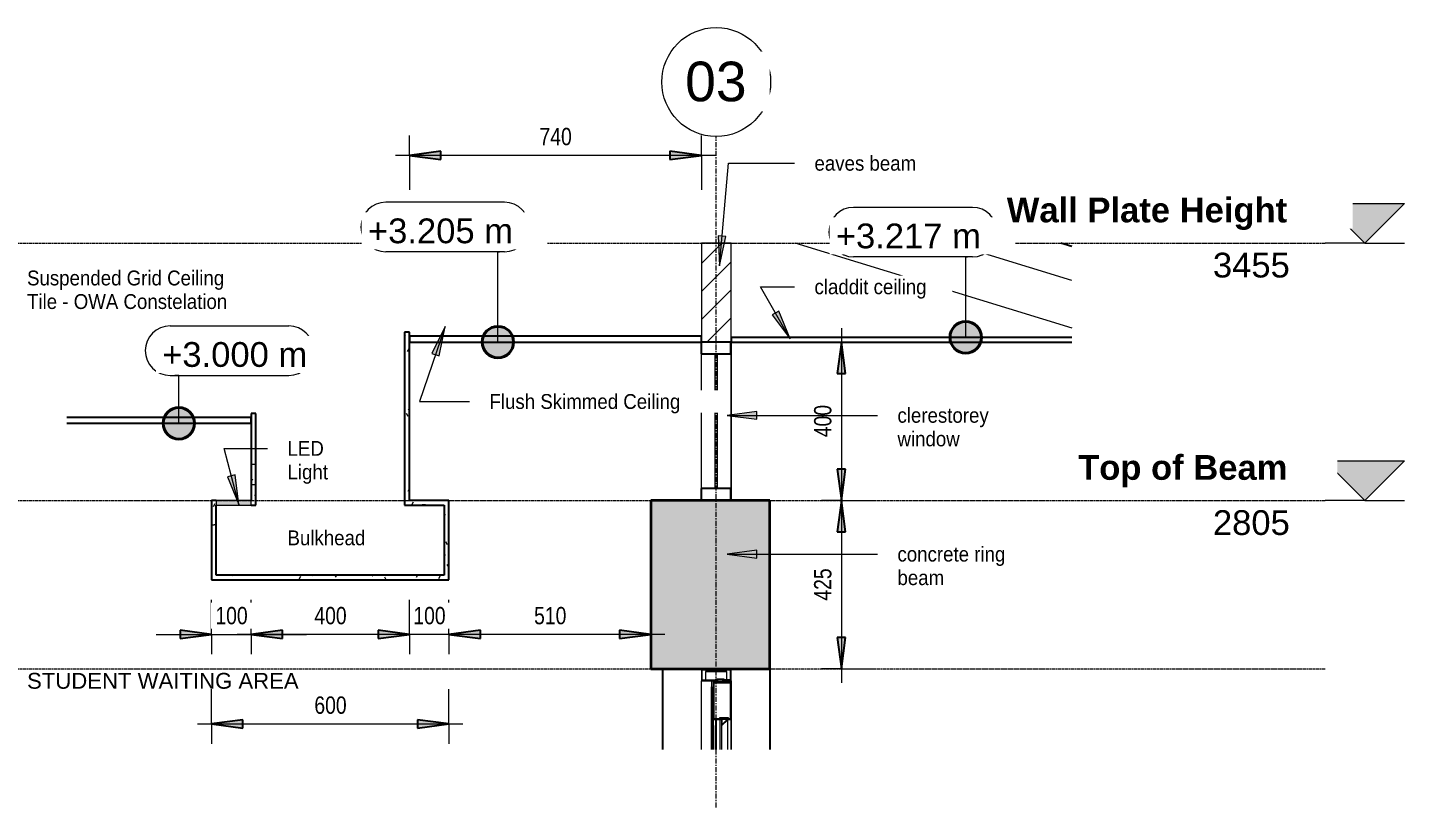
# Model space of a CAD drawing. Header units: millimetres. Extents: x 2814 to 112404, y -27229 to 26301.
# Drawn here: x 71318 to 74796, y 2030 to 3999 of the extents above; entities that cross this region are included whole.
import ezdxf

# ---------------------------------------------------------------- set-up
doc = ezdxf.new("R2010")
doc.units = ezdxf.units.MM
doc.linetypes.add('1000 Dashed', pattern=[2, 1, -1])
doc.linetypes.add('Grid Line', pattern=[22.225, 12.7, -3.175, 3.175, -3.175])
for name, color, linetype, lineweight in [('A-ANNO-DIMS', 211, 'Continuous', 5), ('A-ANNO-DIMS-25', 211, 'Continuous', 5), ('A-AREA-IDEN', 2, 'Continuous', 5), ('A-CLNG', 13, 'Continuous', 9), ('A-CLNG-PATT', 13, 'Continuous', 9), ('A-DETL-GENF', 92, 'Continuous', 5), ('A-DETL-THIN', 151, 'Continuous', 5), ('A-DOOR', 31, 'Continuous', 5), ('A-FLOR-LEVL', 51, 'Continuous', 5), ('A-GLAZ-CURT', 52, 'Continuous', 5), ('A-GLAZ-CWMG', 51, 'Continuous', 5), ('A-ROOF', 132, 'Continuous', 25), ('A-WALL', 113, 'Continuous', 9), ('A-WALL-PATT', 111, 'Continuous', 9), ('G-ANNO-DIMS', 111, 'Continuous', 5), ('G-ANNO-TEXT', 231, 'Continuous', 5), ('I-WALL', 2, 'Continuous', 9), ('S-BEAM', 12, 'Continuous', 5), ('S-COLS', 52, 'Continuous', 5), ('S-FSTN', 2, 'Continuous', 5), ('S-GRID', 1, 'Continuous', 5), ('S-GRID-IDEN', 1, 'Continuous', 5)]:
    doc.layers.add(name, color=color, linetype=linetype, lineweight=lineweight)
doc.styles.add('Arial_10', font='arial.ttf', dxfattribs={"height": 62.5})
doc.styles.add('Arial_11', font='arial.ttf', dxfattribs={"width": 0.8, "height": 43.75})
doc.styles.add('Arial_12', font='arial.ttf', dxfattribs={"width": 0.9, "height": 37.5})
doc.styles.add('Arial_13', font='arial.ttf', dxfattribs={"height": 40})
doc.styles.add('Arial_9', font='arial.ttf', dxfattribs={"height": 100})
doc.styles.add('Arial_B_1', font='arialbd.ttf', dxfattribs={"height": 62.5})
doc.dimstyles.new('SVA_Arc_Length-1_8mm_BLUE_Arrow_4', dxfattribs={"dimscale": 304.8, "dimtxt": 44.636349, "dimasz": 0.260417, "dimexe": 0.164042, "dimexo": 0.0625, "dimgap": 0.04101, "dimtad": 1, "dimdec": 0, "dimrnd": 5, "dimzin": 0, "dimdsep": 46, "dimtxsty": 'Arial_11', "dimsah": 1, "dimcen": 0.09, "dimdle": 0.114829, "dimazin": 0, "dimtfac": 1, "dimtdec": 4, "dimtix": 1, "dimtmove": 0, "dimatfit": 3, "dimfxl": 0.287073, "dimfxlon": 1, "dimtvp": 1, "dimtfill": 1, "dimtolj": 1, "dimtzin": 0, "dimarcsym": 2})

# ---------------------------------------------------------------- blocks, each defined once
blk = doc.blocks.new('Door Aluminium - Double Opening Out with Cill - Door Aluminium Double Opening Out with Cill 1800x2400 3-1350753-Bulkhead Detail - 01')
at = {"layer": 'A-DOOR', "lineweight": 15}
for p, q in [((-24646.2, 2380), (-24661.7, 2380)), ((-24661.7, 2380), (-24661.7, 2350)), ((-24659.7, 2351.8), (-24659.7, 2378)), ((-24659.7, 2378), (-24650.5, 2378)), ((-24650.5, 2378), (-24650.5, 2373.7)), ((-24650.5, 2373.7), (-24597.9, 2373.7)), ((-24650.5, 2351.8), (-24650.5, 2373.7)), ((-24648.7, 2375.5), (-24648.7, 2378.5)), ((-24648.7, 2378.5), (-24646.2, 2378.5)), ((-24599.7, 2375.5), (-24648.7, 2375.5)), ((-24646.2, 2378.5), (-24646.2, 2380)), ((-24646.2, 2378.5), (-24646.2, 2375.5)), ((-24586.7, 2380), (-24602.2, 2380)), ((-24602.2, 2380), (-24602.2, 2378.5)), ((-24602.2, 2378.5), (-24599.7, 2378.5)), ((-24602.2, 2375.5), (-24602.2, 2378.5)), ((-24599.7, 2378.5), (-24599.7, 2375.5)), ((-24597.9, 2373.7), (-24597.9, 2378)), ((-24597.9, 2378), (-24588.7, 2378)), ((-24597.9, 2373.7), (-24597.9, 2352)), ((-24588.7, 2378), (-24588.7, 2352)), ((-24586.7, 2350), (-24586.7, 2380)), ((-24661.7, 2350), (-24636.2, 2350)), ((-24661.7, 2176.7), (-24661.7, 2350)), ((-24626, 2351.8), (-24659.7, 2351.8)), ((-24636.2, 2350), (-24636.2, 2335)), ((-24636.2, 2335), (-24634.4, 2335)), ((-24636.2, 2176.7), (-24636.2, 2335)), ((-24634.4, 2335), (-24634.4, 2350)), ((-24634.4, 2350), (-24621.2, 2350)), ((-24634.4, 2335), (-24634.4, 2176.7)), ((-24586.9, 2347), (-24630.9, 2347)), ((-24630.9, 2347), (-24630.9, 2252)), ((-24629.1, 2253.8), (-24629.1, 2345.2)), ((-24629.1, 2345.2), (-24588.7, 2345.2)), ((-24603.9, 2354.4), (-24626, 2354.4)), ((-24626, 2354.4), (-24626, 2351.8)), ((-24624.2, 2351.3), (-24624.2, 2352.6)), ((-24624.2, 2352.6), (-24605.7, 2352.6)), ((-24621.2, 2351), (-24624.2, 2351.3)), ((-24621.2, 2350), (-24621.2, 2351)), ((-24621.2, 2350), (-24621.2, 2347)), ((-24605.7, 2351), (-24607.2, 2351)), ((-24607.2, 2351), (-24607.2, 2350)), ((-24607.2, 2350), (-24586.7, 2350)), ((-24607.2, 2347), (-24607.2, 2350)), ((-24605.7, 2352.6), (-24605.7, 2351)), ((-24603.9, 2352), (-24603.9, 2354.4)), ((-24588.7, 2352), (-24603.9, 2352)), ((-24588.7, 2345.2), (-24588.7, 2253.8)), ((-24586.9, 2252), (-24586.9, 2347)), ((-24586.7, 2350), (-24586.7, 2176.7)), ((-24630.9, 2252), (-24625.9, 2252)), ((-24630.9, 2176.7), (-24630.9, 2252)), ((-24615.7, 2253.8), (-24629.1, 2253.8)), ((-24625.9, 2252), (-24625.9, 2237)), ((-24625.9, 2237), (-24624.2, 2237)), ((-24625.9, 2176.7), (-24625.9, 2237)), ((-24624.2, 2254.1), (-24624.2, 2176.7)), ((-24614.2, 2254.1), (-24624.2, 2254.1)), ((-24624.2, 2237), (-24624.2, 2252)), ((-24624.2, 2252), (-24610.9, 2252)), ((-24593.6, 2256.4), (-24615.7, 2256.4)), ((-24615.7, 2256.4), (-24615.7, 2253.8)), ((-24614.2, 2176.7), (-24614.2, 2254.1)), ((-24613.9, 2253.3), (-24613.9, 2254.6)), ((-24613.9, 2254.6), (-24596.9, 2254.6)), ((-24610.9, 2253.3), (-24613.9, 2253.3)), ((-24610.9, 2252), (-24610.9, 2253.3)), ((-24610.9, 2252), (-24610.9, 2176.7)), ((-24597.2, 2254.1), (-24610.3, 2254.1)), ((-24610.3, 2254.1), (-24610.3, 2236.9)), ((-24610.3, 2236.9), (-24595.3, 2251.8)), ((-24610.3, 2176.7), (-24610.3, 2236.9)), ((-24609.3, 2239.3), (-24609.3, 2253.1)), ((-24609.3, 2253.1), (-24598.2, 2253.1)), ((-24598.2, 2250.3), (-24609.3, 2239.3)), ((-24598.2, 2253.1), (-24598.2, 2250.3)), ((-24597.2, 2251.8), (-24597.2, 2254.1)), ((-24595.3, 2251.8), (-24597.2, 2251.8)), ((-24596.9, 2254.6), (-24596.9, 2252)), ((-24596.9, 2252), (-24586.9, 2252)), ((-24595.3, 2176.7), (-24595.3, 2251.8)), ((-24593.6, 2253.8), (-24593.6, 2256.4)), ((-24588.7, 2253.8), (-24593.6, 2253.8)), ((-24586.9, 2252), (-24586.9, 2176.7))]:
    blk.add_line(p, q, dxfattribs=at)
blk = doc.blocks.new('Structural Connections 1 - Structural Connections 1-1359859-Bulkhead Detail - 01')
at = {"layer": 'S-FSTN', "lineweight": 15}
h = blk.add_hatch(dxfattribs=at)
h.set_pattern_fill('FP_32', color=256, style=0, pattern_type=2)
h.set_pattern_definition([(45, (-22884.627, 5715.787), (-35.3553, 35.3553), [])])
h.paths.add_polyline_path([(-24661.7, 3205), (-24586.7, 3205), (-24586.7, 3455), (-24661.7, 3455)])
for p, q in [((-24661.7, 3455), (-24661.7, 3205)), ((-24586.7, 3455), (-24661.7, 3455)), ((-24586.7, 3205), (-24586.7, 3455)), ((-24661.7, 3205), (-24586.7, 3205))]:
    blk.add_line(p, q, dxfattribs=at)
blk = doc.blocks.new('System Panel - Glazed-1463160-Bulkhead Detail - 01')
at = {"layer": 'A-GLAZ-CURT', "lineweight": 15}
for p, q in [((-24621.1, 3175), (-24627.6, 3175)), ((-24627.6, 3175), (-24627.6, 2835)), ((-24621.1, 2835), (-24621.1, 3175)), ((-24627.6, 2835), (-24621.1, 2835))]:
    blk.add_line(p, q, dxfattribs=at)
blk = doc.blocks.new('Rectangular Mullion - 30x75-1463158-Bulkhead Detail - 01')
at = {"layer": 'A-GLAZ-CWMG', "lineweight": 25}
for p, q in [((-24586.9, 3205), (-24661.9, 3205)), ((-24661.9, 3205), (-24661.9, 3175)), ((-24586.9, 3175), (-24586.9, 3205)), ((-24661.9, 3175), (-24586.9, 3175))]:
    blk.add_line(p, q, dxfattribs=at)
blk = doc.blocks.new('Rectangular Mullion - 30x75-1463159-Bulkhead Detail - 01')
at = {"layer": 'A-GLAZ-CWMG', "lineweight": 25}
for p, q in [((-24586.9, 2835), (-24661.9, 2835)), ((-24661.9, 2835), (-24661.9, 2805)), ((-24586.9, 2805), (-24586.9, 2835)), ((-24661.9, 2805), (-24586.9, 2805))]:
    blk.add_line(p, q, dxfattribs=at)
blk = doc.blocks.new('Rectangular Mullion - 30x75-1460564-Bulkhead Detail - 01')
at = {"layer": 'A-GLAZ-CWMG', "lineweight": 15}
for p, q in [((-24661.9, 3175), (-24661.9, 2835)), ((-24586.9, 3175), (-24586.9, 2835))]:
    blk.add_line(p, q, dxfattribs=at)
blk = doc.blocks.new('Timber Truss - Timber Truss 2-1376233-Bulkhead Detail - 01')
at = {"layer": 'S-BEAM', "lineweight": 15}
for p, q in [((-24425.3, 3455.3), (-23725.8, 3241.4)), ((-23725.8, 3360.6), (-24035.4, 3455.3))]:
    blk.add_line(p, q, dxfattribs=at)
blk = doc.blocks.new('Ceilings 2 - Ceilings 2-1432844-Bulkhead Detail - 01')
at = {"layer": 'A-CLNG-PATT', "lineweight": 15}
h = blk.add_hatch(dxfattribs=at)
h.set_pattern_fill('FP_33', color=256, style=0, pattern_type=2)
h.set_pattern_definition([(0, (-22884.627, 5715.787), (101.6, 25.4), [8.382, -67.818, 8.382, -67.818, -406.4]), (0, (-22884.627, 5715.787), (101.6, 25.4), [-152.4, 8.382, -144.018, 8.382, -67.818, -177.8]), (0, (-22884.627, 5715.787), (101.6, 25.4), [-381, 8.382, -42.418, 8.382, -118.618]), (120, (-22846.527, 5728.487), (-72.79705, 75.28818), [8.382, -67.818, 8.382, -67.818, -406.4]), (120, (-22846.527, 5728.487), (-72.79705, 75.28818), [-152.4, 8.382, -144.018, 8.382, -67.818, -177.8]), (120, (-22846.527, 5728.487), (-72.79705, 75.28818), [-381, 8.382, -42.418, 8.382, -118.618]), (240, (-22833.827, 5779.287), (-28.80295, -100.68818), [8.382, -67.818, 8.382, -67.818, -406.4]), (240, (-22833.827, 5779.287), (-28.80295, -100.68818), [-152.4, 8.382, -144.018, 8.382, -67.818, -177.8]), (240, (-22833.827, 5779.287), (-28.80295, -100.68818), [-381, 8.382, -42.418, 8.382, -118.618])])
h.paths.add_polyline_path([(-25899.2, 2605), (-25299.2, 2605), (-25299.2, 2805), (-25399.2, 2805), (-25399.2, 3230), (-25411.2, 3230), (-25411.2, 2793), (-25311.2, 2793), (-25311.2, 2617), (-25887.2, 2617), (-25887.2, 2805), (-25899.2, 2805)])
h.paths.add_polyline_path([(-25787.2, 2793), (-25787.2, 3025), (-25799.2, 3025), (-25799.2, 2793)])
at = {"layer": 'A-CLNG', "lineweight": 25}
for p, q in [((-25399.2, 3230), (-25411.2, 3230)), ((-25411.2, 3230), (-25411.2, 2793)), ((-25399.2, 2805), (-25399.2, 3230)), ((-25787.2, 3025), (-25799.2, 3025)), ((-25799.2, 3025), (-25799.2, 2805)), ((-25787.2, 2793), (-25787.2, 3025)), ((-25899.2, 2805), (-25899.2, 2605)), ((-25887.2, 2805), (-25899.2, 2805)), ((-25887.2, 2617), (-25887.2, 2793)), ((-25799.2, 2793), (-25787.2, 2793)), ((-25411.2, 2793), (-25311.2, 2793)), ((-25299.2, 2805), (-25399.2, 2805)), ((-25311.2, 2793), (-25311.2, 2617)), ((-25299.2, 2605), (-25299.2, 2805)), ((-25311.2, 2617), (-25887.2, 2617)), ((-25899.2, 2605), (-25299.2, 2605))]:
    blk.add_line(p, q, dxfattribs=at)
blk = doc.blocks.new('Grid - M_Grid Head - Circle-13408-Bulkhead Detail - 01')
at = {"layer": 'S-GRID-IDEN'}
blk.add_circle((-24624.2, 3861.6), 137.5, dxfattribs=at)
blk = doc.blocks.new('Level - Triangle-14417-Bulkhead Detail - 01')
at = {"layer": 'A-FLOR-LEVL'}
blk.add_hatch(color=256, dxfattribs=at).paths.add_polyline_path([(-22985.8, 2805), (-23085.8, 2905), (-22885.8, 2905)])
for p, q in [((-23085.8, 2905), (-22985.8, 2805)), ((-23085.8, 2905), (-22885.8, 2905)), ((-22885.8, 2905), (-22985.8, 2805)), ((-22985.8, 2805), (-23085.8, 2805)), ((-22985.8, 2805), (-22885.8, 2805))]:
    blk.add_line(p, q, dxfattribs=at)
blk = doc.blocks.new('DIMBLOCK53-Bulkhead Detail - 01')
at = {"layer": 'A-ANNO-DIMS-25', "lineweight": 25}
for points in [[(72382.7, 2467.1), (72462.1, 2456.7), (72462.1, 2477.6)], [(72892.7, 2467.1), (72813.4, 2477.6), (72813.4, 2456.7)]]:
    blk.add_hatch(color=256, dxfattribs=at).paths.add_polyline_path(points)
at = {"layer": 'A-ANNO-DIMS-25'}
for p, q in [((72382.7, 2467.1), (72382.7, 2554.6)), ((72892.7, 2467.1), (72892.7, 2517.1)), ((72927.7, 2467.1), (72347.7, 2467.1)), ((72382.7, 2467.1), (72382.7, 2417.1)), ((72892.7, 2467.1), (72892.7, 2379.6))]:
    blk.add_line(p, q, dxfattribs=at)
at = {"layer": 'A-ANNO-DIMS-25', "lineweight": 25}
for p, q in [((72462.1, 2477.6), (72382.7, 2467.1)), ((72462.1, 2456.7), (72462.1, 2477.6)), ((72892.7, 2467.1), (72813.4, 2477.6)), ((72813.4, 2477.6), (72813.4, 2456.7)), ((72382.7, 2467.1), (72462.1, 2456.7)), ((72813.4, 2456.7), (72892.7, 2467.1))]:
    blk.add_line(p, q, dxfattribs=at)
at = {"layer": 'A-ANNO-DIMS-25', "color": 0, "insert": (72597.6, 2536.4), "char_height": 43.75, "width": 96.415, "attachment_point": 1, "line_spacing_factor": 0.941778, "style": 'Arial_11', "bg_fill": 3, "box_fill_scale": 1.25, "bg_fill_color": 256, "bg_fill_true_color": 13158600, "bg_fill_transparency": 0}
blk.add_mtext('510', dxfattribs=at)
blk = doc.blocks.new('DIMBLOCK54-Bulkhead Detail - 01')
at = {"layer": 'A-ANNO-DIMS-25', "lineweight": 25}
for points in [[(72282.7, 2467.1), (72203.4, 2477.6), (72203.4, 2456.7)], [(72382.7, 2467.1), (72462.1, 2456.7), (72462.1, 2477.6)]]:
    blk.add_hatch(color=256, dxfattribs=at).paths.add_polyline_path(points)
at = {"layer": 'A-ANNO-DIMS-25'}
for p, q in [((72282.7, 2467.1), (72282.7, 2554.6)), ((72382.7, 2467.1), (72382.7, 2554.6)), ((72522.8, 2467.1), (72142.7, 2467.1)), ((72282.7, 2467.1), (72282.7, 2417.1)), ((72382.7, 2467.1), (72382.7, 2417.1))]:
    blk.add_line(p, q, dxfattribs=at)
at = {"layer": 'A-ANNO-DIMS-25', "lineweight": 25}
for p, q in [((72282.7, 2467.1), (72203.4, 2477.6)), ((72203.4, 2477.6), (72203.4, 2456.7)), ((72462.1, 2477.6), (72382.7, 2467.1)), ((72462.1, 2456.7), (72462.1, 2477.6)), ((72203.4, 2456.7), (72282.7, 2467.1)), ((72382.7, 2467.1), (72462.1, 2456.7))]:
    blk.add_line(p, q, dxfattribs=at)
at = {"layer": 'A-ANNO-DIMS-25', "color": 0, "insert": (72292.6, 2536.4), "char_height": 43.75, "width": 96.415, "attachment_point": 1, "line_spacing_factor": 0.941778, "style": 'Arial_11', "bg_fill": 3, "box_fill_scale": 1.25, "bg_fill_color": 256, "bg_fill_true_color": 13158600, "bg_fill_transparency": 0}
blk.add_mtext('100', dxfattribs=at)
blk = doc.blocks.new('DIMBLOCK55-Bulkhead Detail - 01')
at = {"layer": 'A-ANNO-DIMS-25', "lineweight": 25}
for points in [[(71882.7, 2467.1), (71962.1, 2456.7), (71962.1, 2477.6)], [(72282.7, 2467.1), (72203.4, 2477.6), (72203.4, 2456.7)]]:
    blk.add_hatch(color=256, dxfattribs=at).paths.add_polyline_path(points)
at = {"layer": 'A-ANNO-DIMS-25'}
for p, q in [((71882.7, 2467.1), (71882.7, 2554.6)), ((72282.7, 2467.1), (72282.7, 2554.6)), ((72317.7, 2467.1), (71847.7, 2467.1)), ((71882.7, 2467.1), (71882.7, 2417.1)), ((72282.7, 2467.1), (72282.7, 2417.1))]:
    blk.add_line(p, q, dxfattribs=at)
at = {"layer": 'A-ANNO-DIMS-25', "lineweight": 25}
for p, q in [((71962.1, 2477.6), (71882.7, 2467.1)), ((71962.1, 2456.7), (71962.1, 2477.6)), ((72282.7, 2467.1), (72203.4, 2477.6)), ((72203.4, 2477.6), (72203.4, 2456.7)), ((71882.7, 2467.1), (71962.1, 2456.7)), ((72203.4, 2456.7), (72282.7, 2467.1))]:
    blk.add_line(p, q, dxfattribs=at)
at = {"layer": 'A-ANNO-DIMS-25', "color": 0, "insert": (72042.6, 2536.4), "char_height": 43.75, "width": 96.415, "attachment_point": 1, "line_spacing_factor": 0.941778, "style": 'Arial_11', "bg_fill": 3, "box_fill_scale": 1.25, "bg_fill_color": 256, "bg_fill_true_color": 13158600, "bg_fill_transparency": 0}
blk.add_mtext('400', dxfattribs=at)
blk = doc.blocks.new('DIMBLOCK56-Bulkhead Detail - 01')
at = {"layer": 'A-ANNO-DIMS-25', "lineweight": 25}
for points in [[(71782.7, 2467.1), (71703.4, 2477.6), (71703.4, 2456.7)], [(71882.7, 2467.1), (71962.1, 2456.7), (71962.1, 2477.6)]]:
    blk.add_hatch(color=256, dxfattribs=at).paths.add_polyline_path(points)
at = {"layer": 'A-ANNO-DIMS-25'}
for p, q in [((71782.7, 2467.1), (71782.7, 2554.6)), ((71882.7, 2467.1), (71882.7, 2554.6)), ((71642.7, 2467.1), (72022.8, 2467.1)), ((71782.7, 2467.1), (71782.7, 2417.1)), ((71882.7, 2467.1), (71882.7, 2417.1))]:
    blk.add_line(p, q, dxfattribs=at)
at = {"layer": 'A-ANNO-DIMS-25', "lineweight": 25}
for p, q in [((71782.7, 2467.1), (71703.4, 2477.6)), ((71703.4, 2477.6), (71703.4, 2456.7)), ((71962.1, 2477.6), (71882.7, 2467.1)), ((71962.1, 2456.7), (71962.1, 2477.6)), ((71703.4, 2456.7), (71782.7, 2467.1)), ((71882.7, 2467.1), (71962.1, 2456.7))]:
    blk.add_line(p, q, dxfattribs=at)
at = {"layer": 'A-ANNO-DIMS-25', "color": 0, "insert": (71792.6, 2536.4), "char_height": 43.75, "width": 96.415, "attachment_point": 1, "line_spacing_factor": 0.941778, "style": 'Arial_11', "bg_fill": 3, "box_fill_scale": 1.25, "bg_fill_color": 256, "bg_fill_true_color": 13158600, "bg_fill_transparency": 0}
blk.add_mtext('100', dxfattribs=at)
blk = doc.blocks.new('DIMBLOCK57-Bulkhead Detail - 01')
at = {"layer": 'A-ANNO-DIMS-25', "lineweight": 25}
for points in [[(71782.7, 2241.1), (71862.1, 2230.6), (71862.1, 2251.5)], [(72382.7, 2241.1), (72303.4, 2251.5), (72303.4, 2230.6)]]:
    blk.add_hatch(color=256, dxfattribs=at).paths.add_polyline_path(points)
at = {"layer": 'A-ANNO-DIMS-25'}
for p, q in [((71782.7, 2241.1), (71782.7, 2328.6)), ((72382.7, 2241.1), (72382.7, 2328.6)), ((71747.7, 2241.1), (72417.7, 2241.1)), ((71782.7, 2241.1), (71782.7, 2191.1)), ((72382.7, 2241.1), (72382.7, 2191.1))]:
    blk.add_line(p, q, dxfattribs=at)
at = {"layer": 'A-ANNO-DIMS-25', "lineweight": 25}
for p, q in [((71862.1, 2251.5), (71782.7, 2241.1)), ((71782.7, 2241.1), (71862.1, 2230.6)), ((71862.1, 2230.6), (71862.1, 2251.5)), ((72382.7, 2241.1), (72303.4, 2251.5)), ((72303.4, 2251.5), (72303.4, 2230.6)), ((72303.4, 2230.6), (72382.7, 2241.1))]:
    blk.add_line(p, q, dxfattribs=at)
at = {"layer": 'A-ANNO-DIMS-25', "color": 0, "insert": (72042.6, 2310.4), "char_height": 43.75, "width": 96.415, "attachment_point": 1, "line_spacing_factor": 0.941778, "style": 'Arial_11', "bg_fill": 3, "box_fill_scale": 1.25, "bg_fill_color": 256, "bg_fill_true_color": 13158600, "bg_fill_transparency": 0}
blk.add_mtext('600', dxfattribs=at)
blk = doc.blocks.new('DIMBLOCK58-Bulkhead Detail - 01')
at = {"layer": 'A-ANNO-DIMS-25', "lineweight": 25}
for points in [[(73374, 3205), (73363.6, 3125.6), (73384.5, 3125.6)], [(73374, 2805), (73384.5, 2884.4), (73363.6, 2884.4)]]:
    blk.add_hatch(color=256, dxfattribs=at).paths.add_polyline_path(points)
at = {"layer": 'A-ANNO-DIMS-25'}
for p, q in [((73374, 3240), (73374, 2770)), ((73374, 3205), (73324, 3205)), ((73374, 3205), (73461.5, 3205)), ((73374, 2805), (73324, 2805)), ((73374, 2805), (73461.5, 2805))]:
    blk.add_line(p, q, dxfattribs=at)
at = {"layer": 'A-ANNO-DIMS-25', "lineweight": 25}
for p, q in [((73374, 3205), (73363.6, 3125.6)), ((73384.5, 3125.6), (73374, 3205)), ((73363.6, 3125.6), (73384.5, 3125.6)), ((73384.5, 2884.4), (73363.6, 2884.4)), ((73363.6, 2884.4), (73374, 2805)), ((73374, 2805), (73384.5, 2884.4))]:
    blk.add_line(p, q, dxfattribs=at)
at = {"layer": 'A-ANNO-DIMS-25', "color": 0, "insert": (73304.8, 2964.8), "char_height": 43.75, "width": 96.415, "attachment_point": 1, "rotation": 90, "line_spacing_factor": 0.941778, "style": 'Arial_11', "bg_fill": 3, "box_fill_scale": 1.25, "bg_fill_color": 256, "bg_fill_true_color": 13158600, "bg_fill_transparency": 0}
blk.add_mtext('400', dxfattribs=at)
blk = doc.blocks.new('DIMBLOCK59-Bulkhead Detail - 01')
at = {"layer": 'A-ANNO-DIMS-25', "lineweight": 25}
for points in [[(73374, 2805), (73363.6, 2725.6), (73384.5, 2725.6)], [(73374, 2380), (73384.5, 2459.4), (73363.6, 2459.4)]]:
    blk.add_hatch(color=256, dxfattribs=at).paths.add_polyline_path(points)
at = {"layer": 'A-ANNO-DIMS-25'}
for p, q in [((73374, 2840), (73374, 2345)), ((73374, 2805), (73324, 2805)), ((73374, 2805), (73461.5, 2805)), ((73374, 2380), (73324, 2380)), ((73374, 2380), (73461.5, 2380))]:
    blk.add_line(p, q, dxfattribs=at)
at = {"layer": 'A-ANNO-DIMS-25', "lineweight": 25}
for p, q in [((73374, 2805), (73363.6, 2725.6)), ((73384.5, 2725.6), (73374, 2805)), ((73363.6, 2725.6), (73384.5, 2725.6)), ((73384.5, 2459.4), (73363.6, 2459.4)), ((73363.6, 2459.4), (73374, 2380)), ((73374, 2380), (73384.5, 2459.4))]:
    blk.add_line(p, q, dxfattribs=at)
at = {"layer": 'A-ANNO-DIMS-25', "color": 0, "insert": (73304.8, 2552.3), "char_height": 43.75, "width": 96.415, "attachment_point": 1, "rotation": 90, "line_spacing_factor": 0.941778, "style": 'Arial_11', "bg_fill": 3, "box_fill_scale": 1.25, "bg_fill_color": 256, "bg_fill_true_color": 13158600, "bg_fill_transparency": 0}
blk.add_mtext('425', dxfattribs=at)
blk = doc.blocks.new('DIMBLOCK60-Bulkhead Detail - 01')
at = {"layer": 'A-ANNO-DIMS-25', "lineweight": 25}
for points in [[(72282.7, 3676.5), (72362.1, 3666), (72362.1, 3686.9)], [(73020.2, 3676.5), (72940.9, 3686.9), (72940.9, 3666)]]:
    blk.add_hatch(color=256, dxfattribs=at).paths.add_polyline_path(points)
at = {"layer": 'A-ANNO-DIMS-25'}
for p, q in [((72282.7, 3676.5), (72282.7, 3726.5)), ((73020.2, 3676.5), (73020.2, 3726.5)), ((73055.2, 3676.5), (72247.7, 3676.5)), ((72282.7, 3676.5), (72282.7, 3589)), ((73020.2, 3676.5), (73020.2, 3589))]:
    blk.add_line(p, q, dxfattribs=at)
at = {"layer": 'A-ANNO-DIMS-25', "lineweight": 25}
for p, q in [((72362.1, 3686.9), (72282.7, 3676.5)), ((72362.1, 3666), (72362.1, 3686.9)), ((73020.2, 3676.5), (72940.9, 3686.9)), ((72940.9, 3686.9), (72940.9, 3666)), ((72282.7, 3676.5), (72362.1, 3666)), ((72940.9, 3666), (73020.2, 3676.5))]:
    blk.add_line(p, q, dxfattribs=at)
at = {"layer": 'A-ANNO-DIMS-25', "color": 0, "insert": (72611.3, 3745.8), "char_height": 43.75, "width": 96.415, "attachment_point": 1, "line_spacing_factor": 0.941778, "style": 'Arial_11', "bg_fill": 3, "box_fill_scale": 1.25, "bg_fill_color": 256, "bg_fill_true_color": 13158600, "bg_fill_transparency": 0}
blk.add_mtext('740', dxfattribs=at)
blk = doc.blocks.new('Spot Elevations - SVA_Spot Elevation - plan FFL-V30-Bulkhead Detail - 01')
at = {"layer": 'G-ANNO-DIMS'}
for p, q in [((-25159, 3558), (-25459, 3558)), ((-25159, 3433), (-25459, 3433))]:
    blk.add_line(p, q, dxfattribs=at)
for centre, start, end in [((-25459, 3495.5), 90, 270), ((-25159, 3495.5), 270, 90)]:
    blk.add_arc(centre, 62.5, start, end, dxfattribs=at)
blk = doc.blocks.new('Spot Elevations - SVA_Spot Elevation - plan FFL-V31-Bulkhead Detail - 01')
at = {"layer": 'G-ANNO-DIMS'}
for p, q in [((-26003.8, 3245.9), (-25703.8, 3245.9)), ((-26003.8, 3120.9), (-25703.8, 3120.9))]:
    blk.add_line(p, q, dxfattribs=at)
for centre, start, end in [((-26003.8, 3183.4), 90, 270), ((-25703.8, 3183.4), 270, 90)]:
    blk.add_arc(centre, 62.5, start, end, dxfattribs=at)

msp = doc.modelspace()

# ---------------------------------------------------------------- hatches: boundary and pattern name
at = {"layer": 'A-DETL-GENF', "lineweight": 15}
msp.add_hatch(color=11, dxfattribs=at).paths.add_polyline_path([(71882.7, 2793), (71882.7, 2805), (71794.7, 2805), (71794.7, 2793)])
at = {"layer": 'A-WALL-PATT', "lineweight": 25}
msp.add_hatch(color=9, dxfattribs=at).paths.add_polyline_path([(73163, 2380), (73192.7, 2380), (73192.7, 2805), (72892.7, 2805), (72892.7, 2380), (73083.6, 2380)])
at = {"layer": 'G-ANNO-DIMS', "lineweight": 40}
h = msp.add_hatch(color=256, dxfattribs=at)
edge = h.paths.add_edge_path()
edge.add_arc((72506.2, 3205), 39.7, 0, 360)
h = msp.add_hatch(color=256, dxfattribs=at)
edge = h.paths.add_edge_path()
edge.add_arc((73687.9, 3217), 39.7, 0, 360)
h = msp.add_hatch(color=256, dxfattribs=at)
edge = h.paths.add_edge_path()
edge.add_arc((71700.3, 3000), 39.7, 0, 360)
at = {"layer": 'G-ANNO-TEXT'}
for points in [[(73065.9, 3397.7), (73082.3, 3471.5), (73062.7, 3473.3)], [(73244.5, 3213.4), (73216, 3283.4), (73198.8, 3273.7)], [(72373, 3244.2), (72339.3, 3176.4), (72357.9, 3170)], [(71851.5, 2794.6), (71842.5, 2869.7), (71823.3, 2864.8)], [(73085.5, 2669.8), (73160.5, 2659.9), (73160.5, 2679.6)]]:
    msp.add_hatch(color=7, dxfattribs=at).paths.add_polyline_path(points)

# ---------------------------------------------------------------- linework, layer by layer
at = {"layer": 'A-CLNG', "lineweight": 25}
for p, q in [((73020.2, 3220), (72282.7, 3220)), ((72282.7, 3220), (72282.7, 3205)), ((72282.7, 3205), (73020.2, 3205)), ((73020.2, 3205), (73020.2, 3220)), ((73956.2, 3217), (73095.2, 3217)), ((73095.2, 3217), (73095.2, 3205)), ((73095.2, 3205), (73956.2, 3205)), ((71882.7, 3015), (71417.2, 3015)), ((71417.2, 3000), (71882.7, 3000)), ((71882.7, 3000), (71882.7, 3015))]:
    msp.add_line(p, q, dxfattribs=at)
at = {"layer": 'A-DETL-THIN', "lineweight": 15}
for p, q in [((71882.7, 2805), (71794.7, 2805)), ((71794.7, 2805), (71794.7, 2793)), ((71794.7, 2793), (71882.7, 2793)), ((71882.7, 2793), (71882.7, 2805))]:
    msp.add_line(p, q, dxfattribs=at)
at = {"layer": 'A-FLOR-LEVL', "linetype": '1000 Dashed'}
msp.add_line((68135.1, 2380), (74596.1, 2380), dxfattribs=at)
at = {"layer": 'A-ROOF'}
msp.add_line((73928.3, 3455.3), (73956.2, 3446.8), dxfattribs=at)
at = {"layer": 'A-WALL', "lineweight": 25}
for p, q in [((72922.7, 2176.7), (72922.7, 2380)), ((73057.7, 2380), (73057.7, 2375.5)), ((73192.7, 2380), (73192.7, 2176.7))]:
    msp.add_line(p, q, dxfattribs=at)
at = {"layer": 'G-ANNO-DIMS'}
for p, q in [((72506.2, 3433), (72510.4, 3433)), ((72506.2, 3205), (72506.2, 3433)), ((73687.9, 3420.3), (73692.2, 3420.3)), ((73687.9, 3217), (73687.9, 3420.3)), ((71700.3, 3120.9), (71690.6, 3120.9)), ((71700.3, 3000), (71700.3, 3120.9))]:
    msp.add_line(p, q, dxfattribs=at)
at = {"layer": 'G-ANNO-DIMS', "lineweight": 40}
for centre in [(72506.2, 3205), (73687.9, 3217), (71700.3, 3000)]:
    msp.add_circle(centre, 39.7, dxfattribs=at)
at = {"layer": 'G-ANNO-TEXT', "color": 7}
for p, q in [((73088.7, 3656.4), (73255.1, 3656.4)), ((73082.3, 3471.5), (73062.7, 3473.3)), ((73062.7, 3473.3), (73065.9, 3397.7)), ((73065.9, 3397.7), (73082.3, 3471.5)), ((73169.7, 3344.7), (73255.1, 3344.7)), ((73244.5, 3213.4), (73169.7, 3344.7)), ((73216, 3283.4), (73198.8, 3273.7)), ((73198.8, 3273.7), (73244.5, 3213.4)), ((73244.5, 3213.4), (73216, 3283.4)), ((72373, 3244.2), (72308, 3055.1)), ((72373, 3244.2), (72339.3, 3176.4)), ((72357.9, 3170), (72373, 3244.2)), ((72339.3, 3176.4), (72357.9, 3170)), ((72308, 3055.1), (72434.2, 3055.1)), ((73160.5, 3010.3), (73160.5, 3030)), ((71815.2, 2936.3), (71924, 2936.7)), ((71851.5, 2794.6), (71815.2, 2936.3)), ((71842.5, 2869.7), (71823.3, 2864.8)), ((71823.3, 2864.8), (71851.5, 2794.6)), ((71851.5, 2794.6), (71842.5, 2869.7)), ((73160.5, 2679.6), (73085.5, 2669.8)), ((73160.5, 2659.9), (73160.5, 2679.6)), ((73085.5, 2669.8), (73160.5, 2659.9))]:
    msp.add_line(p, q, dxfattribs=at)
at = {"layer": 'I-WALL', "lineweight": 35}
for p, q in [((73192.7, 2805), (72892.7, 2805)), ((72892.7, 2805), (72892.7, 2380)), ((73192.7, 2380), (73192.7, 2805)), ((72892.7, 2380), (73192.7, 2380))]:
    msp.add_line(p, q, dxfattribs=at)
at = {"layer": 'S-COLS', "lineweight": 15}
msp.add_line((73095.2, 3205), (73095.2, 2805), dxfattribs=at)
at = {"layer": 'S-GRID', "linetype": 'Grid Line'}
msp.add_line((73057.7, 2030.2), (73057.7, 3724.1), dxfattribs=at)

# ---------------------------------------------------------------- block references
at = {"layer": 'A-CLNG', "lineweight": 25}
msp.add_blockref('Ceilings 2 - Ceilings 2-1432844-Bulkhead Detail - 01', (97681.9, 0), dxfattribs=at)
at = {"layer": 'A-DOOR', "lineweight": 15}
msp.add_blockref('Door Aluminium - Double Opening Out with Cill - Door Aluminium Double Opening Out with Cill 1800x2400 3-1350753-Bulkhead Detail - 01', (97681.9, 0), dxfattribs=at)
at = {"layer": 'A-FLOR-LEVL'}
for p in [(97681.9, 650), (97681.9, 0)]:
    msp.add_blockref('Level - Triangle-14417-Bulkhead Detail - 01', p, dxfattribs=at)
at = {"layer": 'A-GLAZ-CURT', "lineweight": 15}
msp.add_blockref('System Panel - Glazed-1463160-Bulkhead Detail - 01', (97681.9, 0), dxfattribs=at)
at = {"layer": 'A-GLAZ-CWMG', "lineweight": 15}
for name in ['Rectangular Mullion - 30x75-1463158-Bulkhead Detail - 01', 'Rectangular Mullion - 30x75-1460564-Bulkhead Detail - 01', 'Rectangular Mullion - 30x75-1463159-Bulkhead Detail - 01']:
    msp.add_blockref(name, (97681.9, 0), dxfattribs=at)
at = {"layer": 'G-ANNO-DIMS'}
for name in ['Spot Elevations - SVA_Spot Elevation - plan FFL-V30-Bulkhead Detail - 01', 'Spot Elevations - SVA_Spot Elevation - plan FFL-V31-Bulkhead Detail - 01']:
    msp.add_blockref(name, (97681.9, 0), dxfattribs=at)
at = {"layer": 'S-BEAM', "lineweight": 15}
msp.add_blockref('Timber Truss - Timber Truss 2-1376233-Bulkhead Detail - 01', (97681.9, 0), dxfattribs=at)
at = {"layer": 'S-FSTN', "lineweight": 15}
msp.add_blockref('Structural Connections 1 - Structural Connections 1-1359859-Bulkhead Detail - 01', (97681.9, 0), dxfattribs=at)
at = {"layer": 'S-GRID-IDEN'}
msp.add_blockref('Grid - M_Grid Head - Circle-13408-Bulkhead Detail - 01', (97681.9, 0), dxfattribs=at)

# ---------------------------------------------------------------- texts
at = {"layer": 'A-FLOR-LEVL', "char_height": 62.5, "width": 232.489, "attachment_point": 1, "style": 'Arial_10', "bg_fill": 3, "box_fill_scale": 1.25, "bg_fill_color": 256, "bg_fill_true_color": 13158600, "bg_fill_transparency": 0}
for s, insert in [('3455', (74312.3, 3430.6)), ('2805', (74312.3, 2780.6))]:
    msp.add_mtext(s, dxfattribs=dict(at, insert=insert))
at = {"layer": 'G-ANNO-TEXT', "color": 7, "char_height": 37.5, "attachment_point": 1, "style": 'Arial_12', "bg_fill": 3, "box_fill_scale": 1.25, "bg_fill_color": 256, "bg_fill_true_color": 13158600, "bg_fill_transparency": 0}
for s, insert, width in [('eaves beam', (73305.9, 3675.2), 304.842), ('Suspended Grid Ceiling ', (71316.9, 3385.6), 615.095), ('clerestorey ', (73515.5, 3038.9), 292.215), ('concrete ring ', (73515.5, 2688.5), 346.329)]:
    msp.add_mtext(s, dxfattribs=dict(at, insert=insert, width=width))

# ---------------------------------------------------------------- dimensions: what is measured, and where the dimension line sits
at = {"layer": 'A-ANNO-DIMS'}
dim = msp.add_linear_dim(base=(72382.7, 2241.1), p1=(71782.7, 2328.6), p2=(72382.7, 2328.6), dimstyle='SVA_Arc_Length-1_8mm_BLUE_Arrow_4', override={"dimpost": '<>', "dimfxl": 600}, dxfattribs=at)
dim.commit()
dim.dimension.update_dxf_attribs({"geometry": 'DIMBLOCK57-Bulkhead Detail - 01', "text_midpoint": (72082.7, 2275.9)})

# ---------------------------------------------------------------- next in the draw order: linework, layer by layer
at = {"layer": 'A-FLOR-LEVL', "linetype": '1000 Dashed'}
for p, q in [((68135.1, 3455), (74596.1, 3455)), ((68135.1, 2805), (74596.1, 2805))]:
    msp.add_line(p, q, dxfattribs=at)

# ---------------------------------------------------------------- next in the draw order: texts
at = {"layer": 'A-AREA-IDEN', "insert": (71316.9, 2369.9), "char_height": 40, "width": 855.801, "attachment_point": 1, "style": 'Arial_13'}
msp.add_mtext('STUDENT WAITING AREA', dxfattribs=at)
at = {"layer": 'A-FLOR-LEVL', "char_height": 62.5, "attachment_point": 1, "style": 'Arial_B_1', "bg_fill": 3, "box_fill_scale": 1.25, "bg_fill_color": 256, "bg_fill_true_color": 13158600, "bg_fill_transparency": 0}
for s, insert, width in [('Wall Plate Height', (73791.6, 3569.8), 857.806), ('Top of Beam', (73971.8, 2919.8), 639.346)]:
    msp.add_mtext(s, dxfattribs=dict(at, insert=insert, width=width))
at = {"layer": 'G-ANNO-DIMS', "insert": (71658.2, 3205), "char_height": 62.5, "width": 437.688, "attachment_point": 1, "line_spacing_factor": 0.941778, "style": 'Arial_10', "bg_fill": 3, "box_fill_scale": 1.25, "bg_fill_color": 256, "bg_fill_true_color": 13158600, "bg_fill_transparency": 0}
msp.add_mtext('+3.000 m', dxfattribs=at)
at = {"layer": 'G-ANNO-TEXT', "color": 7, "char_height": 37.5, "attachment_point": 1, "style": 'Arial_12', "bg_fill": 3, "box_fill_scale": 1.25, "bg_fill_color": 256, "bg_fill_true_color": 13158600, "bg_fill_transparency": 0}
for s, insert, width in [('claddit ceiling', (73305.9, 3363.4), 339.114), ('Tile - OWA Constelation', (71316.9, 3326.1), 615.095), ('Flush Skimmed Ceiling', (72485, 3073.8), 586.234), ('LED ', (71974.8, 2955.4), 128.07), ('window', (73515.5, 2979.4), 189.399), ('Bulkhead', (71974.8, 2729.6), 236.297), ('beam', (73515.5, 2629), 140.696)]:
    msp.add_mtext(s, dxfattribs=dict(at, insert=insert, width=width))
at = {"layer": 'S-GRID-IDEN', "insert": (72979.1, 3913), "char_height": 100, "width": 188.397, "attachment_point": 1, "style": 'Arial_9', "bg_fill": 3, "box_fill_scale": 1.25, "bg_fill_color": 256, "bg_fill_true_color": 13158600, "bg_fill_transparency": 0}
msp.add_mtext('03', dxfattribs=at)

# ---------------------------------------------------------------- next in the draw order: dimensions: what is measured, and where the dimension line sits
at = {"layer": 'A-ANNO-DIMS'}
for base, p1, p2, override, picture, middle in [((72282.7294644, 3676.4608544), (73020.2294644, 3588.9608544), (72282.7294644, 3588.9608544), {"dimpost": '<>', "dimfxl": 737.5}, 'DIMBLOCK60-Bulkhead Detail - 01', (72651.4794644, 3711.2984228)), ((72382.7, 2467.1), (72892.7, 2379.6), (72382.7, 2554.6), {"dimpost": '<>', "dimfxl": 539.189206}, 'DIMBLOCK53-Bulkhead Detail - 01', (72637.7, 2502))]:
    dim = msp.add_linear_dim(base=base, p1=p1, p2=p2, dimstyle='SVA_Arc_Length-1_8mm_BLUE_Arrow_4', override=override, dxfattribs=at)
    dim.commit()
    dim.dimension.update_dxf_attribs({"geometry": picture, "text_midpoint": middle})

# ---------------------------------------------------------------- next in the draw order: hatches: boundary and pattern name
at = {"layer": 'G-ANNO-TEXT'}
msp.add_hatch(color=7, dxfattribs=at).paths.add_polyline_path([(73085.5, 3020.1), (73160.5, 3010.3), (73160.5, 3030)])

# ---------------------------------------------------------------- next in the draw order: linework, layer by layer
at = {"layer": 'G-ANNO-TEXT', "color": 7}
for p, q in [((73065.9, 3397.7), (73088.7, 3656.4)), ((73160.5, 3030), (73085.5, 3020.1)), ((73085.5, 3020.1), (73160.5, 3010.3))]:
    msp.add_line(p, q, dxfattribs=at)

# ---------------------------------------------------------------- next in the draw order: block references
at = {"layer": 'G-ANNO-DIMS'}
msp.add_blockref('Spot Elevations - SVA_Spot Elevation - plan FFL-V30-Bulkhead Detail - 01', (98863.7, -12.8), dxfattribs=at)

# ---------------------------------------------------------------- next in the draw order: texts
at = {"layer": 'G-ANNO-DIMS', "insert": (72178, 3517.1), "char_height": 62.5, "width": 437.688, "attachment_point": 1, "line_spacing_factor": 0.941778, "style": 'Arial_10', "bg_fill": 3, "box_fill_scale": 1.25, "bg_fill_color": 256, "bg_fill_true_color": 13158600, "bg_fill_transparency": 0}
msp.add_mtext('+3.205 m', dxfattribs=at)
at = {"layer": 'G-ANNO-TEXT', "color": 7, "insert": (71974.8, 2895.9), "char_height": 37.5, "width": 124.462, "attachment_point": 1, "style": 'Arial_12', "bg_fill": 3, "box_fill_scale": 1.25, "bg_fill_color": 256, "bg_fill_true_color": 13158600, "bg_fill_transparency": 0}
msp.add_mtext('Light', dxfattribs=at)

# ---------------------------------------------------------------- next in the draw order: dimensions: what is measured, and where the dimension line sits
at = {"layer": 'A-ANNO-DIMS'}
dim = msp.add_linear_dim(base=(73374, 2805), p1=(73461.5, 3205), p2=(73461.5, 2805), angle=90, dimstyle='SVA_Arc_Length-1_8mm_BLUE_Arrow_4', override={"dimpost": '<>', "dimfxl": 400}, dxfattribs=at)
dim.commit()
dim.dimension.update_dxf_attribs({"geometry": 'DIMBLOCK58-Bulkhead Detail - 01', "text_midpoint": (73339.2, 3005)})
dim = msp.add_linear_dim(base=(72282.7, 2467.1), p1=(72382.7, 2554.6), p2=(72282.7, 2554.6), dimstyle='SVA_Arc_Length-1_8mm_BLUE_Arrow_4', override={"dimpost": '<>', "dimfxl": 100}, dxfattribs=at)
dim.commit()
dim.dimension.update_dxf_attribs({"geometry": 'DIMBLOCK54-Bulkhead Detail - 01', "text_midpoint": (72332.7, 2502)})

# ---------------------------------------------------------------- next in the draw order: linework, layer by layer
at = {"layer": 'G-ANNO-TEXT', "color": 7}
msp.add_line((73085.5, 3020.1), (73464.7, 3020.1), dxfattribs=at)

# ---------------------------------------------------------------- next in the draw order: texts
at = {"layer": 'G-ANNO-DIMS', "insert": (73359.8, 3504.3), "char_height": 62.5, "width": 437.688, "attachment_point": 1, "line_spacing_factor": 0.941778, "style": 'Arial_10', "bg_fill": 3, "box_fill_scale": 1.25, "bg_fill_color": 256, "bg_fill_true_color": 13158600, "bg_fill_transparency": 0}
msp.add_mtext('+3.217 m', dxfattribs=at)

# ---------------------------------------------------------------- next in the draw order: dimensions: what is measured, and where the dimension line sits
at = {"layer": 'A-ANNO-DIMS'}
dim = msp.add_linear_dim(base=(73374, 2380), p1=(73461.5, 2805), p2=(73461.5, 2380), angle=90, dimstyle='SVA_Arc_Length-1_8mm_BLUE_Arrow_4', override={"dimpost": '<>', "dimfxl": 425}, dxfattribs=at)
dim.commit()
dim.dimension.update_dxf_attribs({"geometry": 'DIMBLOCK59-Bulkhead Detail - 01', "text_midpoint": (73339.2, 2592.5)})
dim = msp.add_linear_dim(base=(71882.7, 2467.1), p1=(72282.7, 2554.6), p2=(71882.7, 2554.6), dimstyle='SVA_Arc_Length-1_8mm_BLUE_Arrow_4', override={"dimpost": '<>', "dimfxl": 400}, dxfattribs=at)
dim.commit()
dim.dimension.update_dxf_attribs({"geometry": 'DIMBLOCK55-Bulkhead Detail - 01', "text_midpoint": (72082.7, 2502)})

# ---------------------------------------------------------------- next in the draw order: linework, layer by layer
at = {"layer": 'G-ANNO-TEXT', "color": 7}
msp.add_line((73085.5, 2669.8), (73464.7, 2669.8), dxfattribs=at)

# ---------------------------------------------------------------- next in the draw order: dimensions: what is measured, and where the dimension line sits
at = {"layer": 'A-ANNO-DIMS'}
dim = msp.add_linear_dim(base=(71882.7, 2467.1), p1=(71782.7, 2554.6), p2=(71882.7, 2554.6), dimstyle='SVA_Arc_Length-1_8mm_BLUE_Arrow_4', override={"dimpost": '<>', "dimfxl": 100}, dxfattribs=at)
dim.commit()
dim.dimension.update_dxf_attribs({"geometry": 'DIMBLOCK56-Bulkhead Detail - 01', "text_midpoint": (71832.7, 2502)})

doc.saveas('drawing.dxf')
